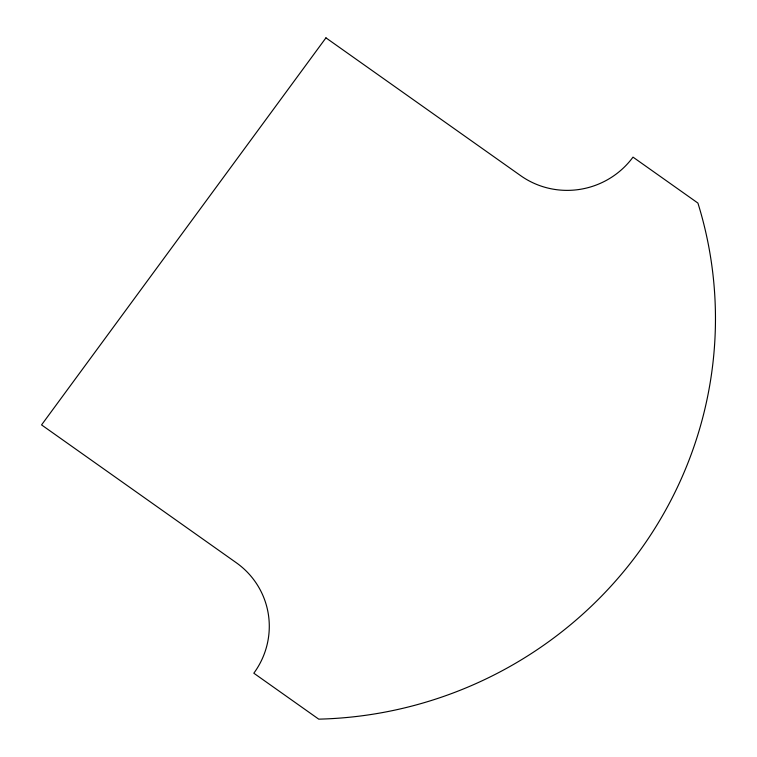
<?xml version="1.0" encoding="UTF-8"?>
<svg xmlns="http://www.w3.org/2000/svg" width="757" height="757" viewBox="0 0 757 757"><rect width="100%" height="100%" fill="white"/><g stroke="black" fill="none" stroke-linecap="round" stroke-linejoin="round"><path stroke-width="1.14" d="M325.945 37.85L41.559 424.904L236.307 562.744A80.545 79.031 -19.3 0 1 253.822 673.2L318.735 719.15A402.705 395.163 -19.3 0 0 697.916 203.075L633.003 157.125A80.545 79.031 -19.3 0 1 520.693 175.69L325.945 37.85"/></g></svg>
